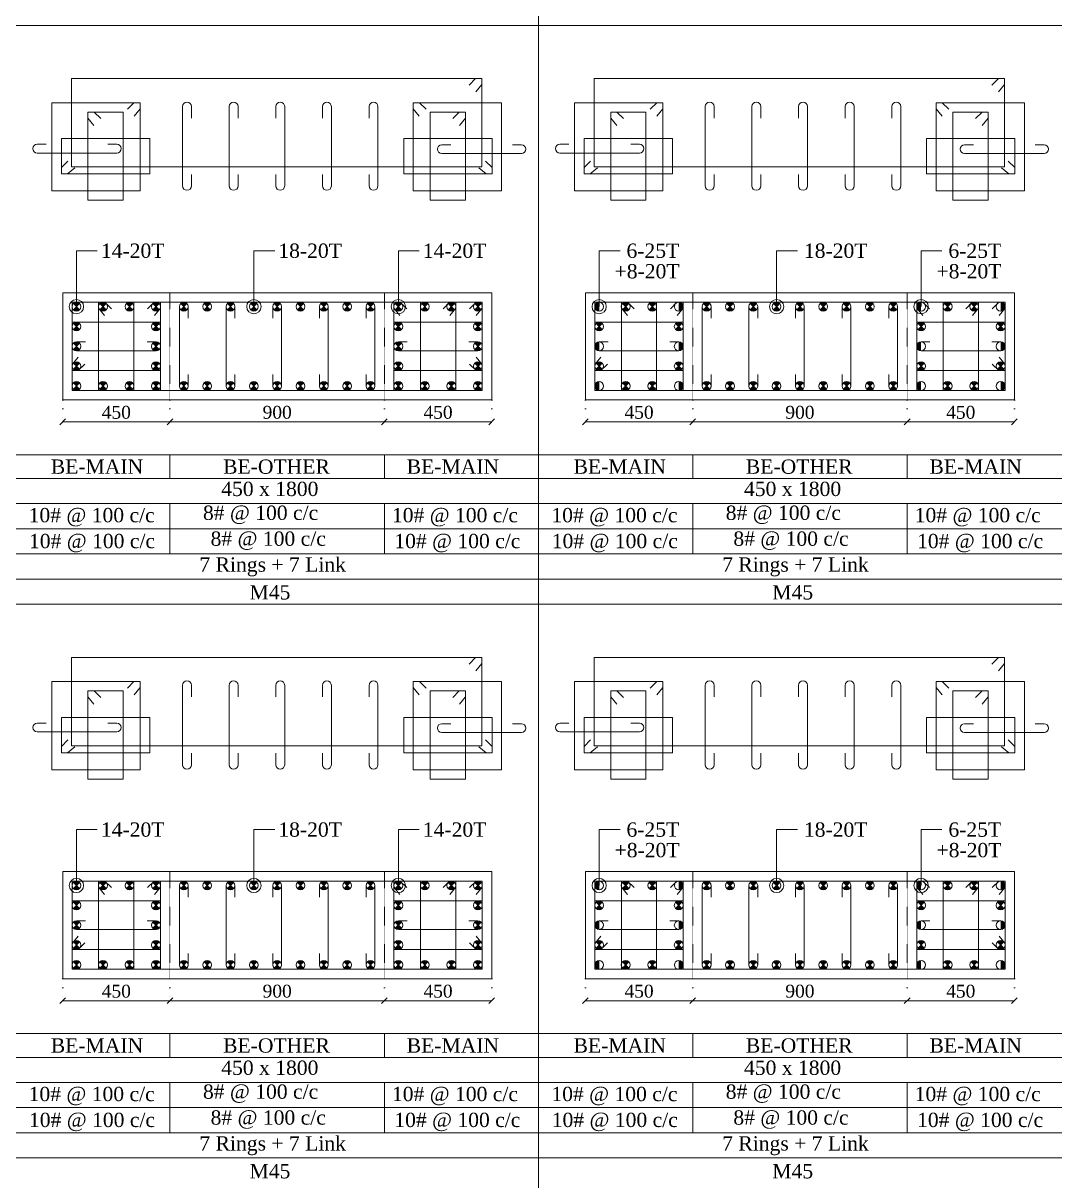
# Model space of a CAD drawing. Header units: millimetres. Extents: x 303 to 27724, y 300 to 68956.
# Drawn here: x 16787 to 21117, y 3408 to 8264 of the extents above; entities that cross this region are included whole.
import ezdxf

# ---------------------------------------------------------------- set-up
doc = ezdxf.new("R2010")
doc.units = ezdxf.units.MM
doc.linetypes.add('DOT2', pattern=[0.125, 0, -0.125])
doc.linetypes.add('HIDDEN', pattern=[0.375, 0.25, -0.125])
doc.layers.get('Defpoints').update_dxf_attribs({"lineweight": 0})
for name, color, linetype, lineweight in [('S-COL. STEEL DIA', 1, 'Continuous', 9), ('S-DIM FOOTING', 7, 'Continuous', 0), ('S-SECTION', 5, 'Continuous', 0), ('S-SECTION MARK', 7, 'Continuous', 0), ('S-SHEET', 7, 'Continuous', 0), ('S-STEEL', 1, 'Continuous', 9), ('S-STEEL-1', 1, 'Continuous', 0), ('S-TEXT', 7, 'Continuous', 0)]:
    doc.layers.add(name, color=color, linetype=linetype, lineweight=lineweight)
doc.styles.add('AR', font='ARIALUNI.TTF', dxfattribs={"width": 0.8})
doc.styles.add('S-ROMANS', font='times.ttf')
doc.styles.add('TEXT', font='times.ttf')
doc.dimstyles.new('100', dxfattribs={"dimtxt": 180, "dimasz": 80, "dimexe": 0.18, "dimexo": 0.0625, "dimgap": 1, "dimtad": 1, "dimdec": 0, "dimzin": 0, "dimdsep": 46, "dimtxsty": 'AR', "dimblk": 'DOT', "dimcen": 0.09, "dimse1": 1, "dimse2": 1, "dimclrd": 50, "dimclrt": 256, "dimadec": 0, "dimazin": 0, "dimtfac": 1, "dimtdec": 0, "dimtix": 1, "dimtofl": 0, "dimtmove": 2, "dimatfit": 0, "dimfxl": 1, "dimtolj": 1, "dimtzin": 0, "dimlwd": -1, "dimarcsym": 0})
doc.dimstyles.new('SETU', dxfattribs={"dimtxt": 230, "dimasz": 0.2, "dimexe": 0.1, "dimexo": 0.1, "dimgap": 0.05, "dimtad": 1, "dimdec": 0, "dimzin": 0, "dimdsep": 46, "dimtxsty": 'TEXT', "dimblk": 'OBLIQUE', "dimcen": 0.09, "dimdle": 0.1, "dimclrd": 4, "dimclre": 256, "dimclrt": 256, "dimadec": 1, "dimazin": 0, "dimtfac": 1, "dimtdec": 0, "dimtix": 1, "dimtofl": 0, "dimtmove": 2, "dimatfit": 0, "dimfxl": 1, "dimtolj": 1, "dimtzin": 0, "dimlwd": -1, "dimlwe": -1, "dimarcsym": 1})

# ---------------------------------------------------------------- blocks, each defined once
blk = doc.blocks.new('*U18')
at = {"layer": 'S-COL. STEEL DIA'}
h = blk.add_hatch(color=256, dxfattribs=at)
h.dxf.hatch_style = 1
h.paths.add_polyline_path([(0, 0), (0, -18.5, 0.198912), (13, -13)])
h.paths.add_polyline_path([(0, 0), (-13, -13, 0.198912), (0, -18.5)])
h.paths.add_polyline_path([(0, 18.5, 0.198912), (-13, 13), (0, 0)])
h.paths.add_polyline_path([(13, 13, 0.198912), (0, 18.5), (0, 0)])
at = {"layer": 'S-COL. STEEL DIA', "lineweight": 5}
for p, q in [((-13, 13), (13, -13)), ((13, 13), (-13, -13))]:
    blk.add_line(p, q, dxfattribs=at)
blk.add_circle((0, 0), 18.5, dxfattribs=at)
blk = doc.blocks.new('_Oblique')
at = {"color": 0, "linetype": 'ByBlock', "lineweight": -2}
blk.add_line((-0.5, -0.5), (0.5, 0.5), dxfattribs=at)
blk = doc.blocks.new('*D972')
at = {"layer": 'Defpoints', "color": 0}
for p in [(1845854.1, 621861), (1846304.1, 621861), (1846304.1, 621769.5)]:
    blk.add_point(p, dxfattribs=at)
at = {"layer": 'S-DIM FOOTING', "linetype": 'DOT2', "ltscale": 300}
for p, q in [((1845854.1, 621860.9), (1845854.1, 621769.4)), ((1846304.1, 621860.9), (1846304.1, 621769.4))]:
    blk.add_line(p, q, dxfattribs=at)
at = {"layer": 'S-DIM FOOTING', "ltscale": 300}
blk.add_line((1845853.9, 621769.5), (1846304.2, 621769.5), dxfattribs=at)
at = {"layer": 'S-DIM FOOTING', "linetype": 'ByBlock', "xscale": 24, "yscale": 24, "zscale": 24, "rotation": 180}
blk.add_blockref('_Oblique', (1845854.1, 621769.5), dxfattribs=at)
at = {"layer": 'S-DIM FOOTING', "linetype": 'ByBlock', "xscale": 24, "yscale": 24, "zscale": 24}
blk.add_blockref('_Oblique', (1846304.1, 621769.5), dxfattribs=at)
at = {"layer": 'S-DIM FOOTING', "insert": (1846079.1, 621809), "char_height": 54, "attachment_point": 5, "style": 'TEXT'}
blk.add_mtext('\\A1;450', dxfattribs=at)
blk = doc.blocks.new('*D973')
at = {"layer": 'Defpoints', "color": 0}
for p in [(1846304.1, 621861), (1847204.1, 621861), (1846304.1, 621769.5)]:
    blk.add_point(p, dxfattribs=at)
at = {"layer": 'S-DIM FOOTING', "linetype": 'DOT2', "ltscale": 300}
for p, q in [((1846304.1, 621860.9), (1846304.1, 621769.4)), ((1847204.1, 621860.9), (1847204.1, 621769.4))]:
    blk.add_line(p, q, dxfattribs=at)
at = {"layer": 'S-DIM FOOTING', "ltscale": 300}
blk.add_line((1847204.2, 621769.5), (1846303.9, 621769.5), dxfattribs=at)
at = {"layer": 'S-DIM FOOTING', "linetype": 'ByBlock', "xscale": 24, "yscale": 24, "zscale": 24, "rotation": 180}
blk.add_blockref('_Oblique', (1846304.1, 621769.5), dxfattribs=at)
at = {"layer": 'S-DIM FOOTING', "linetype": 'ByBlock', "xscale": 24, "yscale": 24, "zscale": 24}
blk.add_blockref('_Oblique', (1847204.1, 621769.5), dxfattribs=at)
at = {"layer": 'S-DIM FOOTING', "insert": (1846754.1, 621809.1), "char_height": 54, "attachment_point": 5, "style": 'TEXT'}
blk.add_mtext('\\A1;900', dxfattribs=at)
blk = doc.blocks.new('*D974')
at = {"layer": 'Defpoints', "color": 0}
for p in [(1847204.1, 621861), (1847654.1, 621861), (1847654.1, 621769.5)]:
    blk.add_point(p, dxfattribs=at)
at = {"layer": 'S-DIM FOOTING', "linetype": 'DOT2', "ltscale": 300}
for p, q in [((1847204.1, 621860.9), (1847204.1, 621769.4)), ((1847654.1, 621860.9), (1847654.1, 621769.4))]:
    blk.add_line(p, q, dxfattribs=at)
at = {"layer": 'S-DIM FOOTING', "ltscale": 300}
blk.add_line((1847203.9, 621769.5), (1847654.2, 621769.5), dxfattribs=at)
at = {"layer": 'S-DIM FOOTING', "linetype": 'ByBlock', "xscale": 24, "yscale": 24, "zscale": 24, "rotation": 180}
blk.add_blockref('_Oblique', (1847204.1, 621769.5), dxfattribs=at)
at = {"layer": 'S-DIM FOOTING', "linetype": 'ByBlock', "xscale": 24, "yscale": 24, "zscale": 24}
blk.add_blockref('_Oblique', (1847654.1, 621769.5), dxfattribs=at)
at = {"layer": 'S-DIM FOOTING', "insert": (1847429.1, 621809), "char_height": 54, "attachment_point": 5, "style": 'TEXT'}
blk.add_mtext('\\A1;450', dxfattribs=at)
blk = doc.blocks.new('_Dot')
at = {"linetype": 'ByBlock', "lineweight": -2}
blk.add_line((-0.5, 0), (-1, 0), dxfattribs=at)
at = {"linetype": 'ByBlock', "const_width": 0.5}
blk.add_lwpolyline([(-0.25, 0, 1), (0.25, 0, 1)], format="xyb", close=True, dxfattribs=at)
blk = doc.blocks.new('*U17')
at = {"layer": 'S-COL. STEEL DIA'}
h = blk.add_hatch(color=256, dxfattribs=at)
h.dxf.hatch_style = 1
h.paths.add_polyline_path([(0, 18.5, 0.414214), (-18.5, 0, 0.414214), (0, -18.5)])
at = {"layer": 'S-COL. STEEL DIA', "lineweight": 5}
blk.add_circle((0, 0), 18.5, dxfattribs=at)
blk = doc.blocks.new('*D980')
at = {"layer": 'Defpoints', "color": 0}
for p in [(1848047.6, 621861), (1848497.6, 621861), (1848497.6, 621769.5)]:
    blk.add_point(p, dxfattribs=at)
at = {"layer": 'S-DIM FOOTING', "linetype": 'DOT2', "ltscale": 300}
for p, q in [((1848047.6, 621860.9), (1848047.6, 621769.4)), ((1848497.6, 621860.9), (1848497.6, 621769.4))]:
    blk.add_line(p, q, dxfattribs=at)
at = {"layer": 'S-DIM FOOTING', "ltscale": 300}
blk.add_line((1848047.5, 621769.5), (1848497.7, 621769.5), dxfattribs=at)
at = {"layer": 'S-DIM FOOTING', "linetype": 'ByBlock', "xscale": 24, "yscale": 24, "zscale": 24, "rotation": 180}
blk.add_blockref('_Oblique', (1848047.6, 621769.5), dxfattribs=at)
at = {"layer": 'S-DIM FOOTING', "linetype": 'ByBlock', "xscale": 24, "yscale": 24, "zscale": 24}
blk.add_blockref('_Oblique', (1848497.6, 621769.5), dxfattribs=at)
at = {"layer": 'S-DIM FOOTING', "insert": (1848272.6, 621809), "char_height": 54, "attachment_point": 5, "style": 'TEXT'}
blk.add_mtext('\\A1;450', dxfattribs=at)
blk = doc.blocks.new('*D981')
at = {"layer": 'Defpoints', "color": 0}
for p in [(1848497.6, 621861), (1849397.6, 621861), (1848497.6, 621769.5)]:
    blk.add_point(p, dxfattribs=at)
at = {"layer": 'S-DIM FOOTING', "linetype": 'DOT2', "ltscale": 300}
for p, q in [((1848497.6, 621860.9), (1848497.6, 621769.4)), ((1849397.6, 621860.9), (1849397.6, 621769.4))]:
    blk.add_line(p, q, dxfattribs=at)
at = {"layer": 'S-DIM FOOTING', "ltscale": 300}
blk.add_line((1849397.7, 621769.5), (1848497.5, 621769.5), dxfattribs=at)
at = {"layer": 'S-DIM FOOTING', "linetype": 'ByBlock', "xscale": 24, "yscale": 24, "zscale": 24, "rotation": 180}
blk.add_blockref('_Oblique', (1848497.6, 621769.5), dxfattribs=at)
at = {"layer": 'S-DIM FOOTING', "linetype": 'ByBlock', "xscale": 24, "yscale": 24, "zscale": 24}
blk.add_blockref('_Oblique', (1849397.6, 621769.5), dxfattribs=at)
at = {"layer": 'S-DIM FOOTING', "insert": (1848947.6, 621809.1), "char_height": 54, "attachment_point": 5, "style": 'TEXT'}
blk.add_mtext('\\A1;900', dxfattribs=at)
blk = doc.blocks.new('*D982')
at = {"layer": 'Defpoints', "color": 0}
for p in [(1849397.6, 621861), (1849847.6, 621861), (1849847.6, 621769.5)]:
    blk.add_point(p, dxfattribs=at)
at = {"layer": 'S-DIM FOOTING', "linetype": 'DOT2', "ltscale": 300}
for p, q in [((1849397.6, 621860.9), (1849397.6, 621769.4)), ((1849847.6, 621860.9), (1849847.6, 621769.4))]:
    blk.add_line(p, q, dxfattribs=at)
at = {"layer": 'S-DIM FOOTING', "ltscale": 300}
blk.add_line((1849397.5, 621769.5), (1849847.7, 621769.5), dxfattribs=at)
at = {"layer": 'S-DIM FOOTING', "linetype": 'ByBlock', "xscale": 24, "yscale": 24, "zscale": 24, "rotation": 180}
blk.add_blockref('_Oblique', (1849397.6, 621769.5), dxfattribs=at)
at = {"layer": 'S-DIM FOOTING', "linetype": 'ByBlock', "xscale": 24, "yscale": 24, "zscale": 24}
blk.add_blockref('_Oblique', (1849847.6, 621769.5), dxfattribs=at)
at = {"layer": 'S-DIM FOOTING', "insert": (1849622.6, 621809), "char_height": 54, "attachment_point": 5, "style": 'TEXT'}
blk.add_mtext('\\A1;450', dxfattribs=at)
blk = doc.blocks.new('RRGREGRE')
at = {"layer": 'S-SECTION', "color": 8, "linetype": 'HIDDEN', "ltscale": 0.1, "elevation": 3.5}
for points in [[(1846304.1, 621861), (1846304.1, 622311), (1845854.1, 622311), (1845854.1, 621861)], [(1847204.1, 621861), (1847204.1, 622311), (1847654.1, 622311), (1847654.1, 621861)]]:
    blk.add_lwpolyline(points, close=True, dxfattribs=at)
at = {"layer": 'S-SECTION', "elevation": 3.5}
blk.add_lwpolyline([(1845854.1, 622311), (1845854.1, 621861), (1847654.1, 621861), (1847654.1, 622311)], close=True, dxfattribs=at)
at = {"layer": 'S-SHEET'}
for p, q in [((1846304.1, 621631.3, 3.2), (1846304.1, 621531.7, 3.2)), ((1847204.1, 621631.3, 3.2), (1847204.1, 621531.7, 3.2)), ((1846304.1, 621426.5, 3.2), (1846304.1, 621215.2, 3.2)), ((1847204.1, 621426.5, 3.2), (1847204.1, 621215.2, 3.2))]:
    blk.add_line(p, q, dxfattribs=at)
at = {"layer": 'S-STEEL', "color": 1}
for points, elevation in [([(1847559.4, 623181.7), (1847586.9, 623209), (1847613, 623209), (1847612.9, 622839), (1845891.4, 622839), (1845891.4, 623209), (1847613, 623209), (1847613, 623184), (1847587.8, 623153.1)], 3.7), ([(1847561.3, 622243.7), (1847588.8, 622271), (1847614.9, 622271), (1847614.8, 621901), (1845893.3, 621901), (1845893.3, 622271), (1847614.9, 622271), (1847614.9, 622246), (1847589.7, 622215.1)], 3.5)]:
    blk.add_lwpolyline(points, dxfattribs=dict(at, elevation=elevation))
at = {"layer": 'S-STEEL', "color": 3}
for points, elevation in [([(1846394, 622807.4), (1846394, 622759, -1), (1846357.1, 622759), (1846357.1, 623092.1, -1), (1846394, 623092.1), (1846394, 623043.6)], 3.5), ([(1846589.7, 622807.4), (1846589.7, 622759, -1), (1846552.8, 622759), (1846552.8, 623092.1, -1), (1846589.7, 623092.1), (1846589.7, 623043.6)], 3.5), ([(1846748.6, 622807.4), (1846748.6, 622759, 1), (1846785.5, 622759), (1846785.5, 623092.1, 1), (1846748.6, 623092.1), (1846748.6, 623043.6)], 3.5), ([(1846944.4, 622807.4), (1846944.4, 622759, 1), (1846981.3, 622759), (1846981.3, 623092.1, 1), (1846944.4, 623092.1), (1846944.4, 623043.6)], 3.5), ([(1847140.2, 622807.4), (1847140.2, 622759, 1), (1847177.1, 622759), (1847177.1, 623092.1, 1), (1847140.2, 623092.1), (1847140.2, 623043.6)], 3.5), ([(1845784.9, 622933.9), (1845747.2, 622933.9, 1), (1845747.2, 622897), (1846081.1, 622897, 1), (1846081.1, 622933.9), (1846043.8, 622933.9)], 3.8), ([(1847482.4, 622931.4), (1847444.7, 622931.4, 1), (1847444.7, 622894.5), (1847778.6, 622894.5, 1), (1847778.6, 622931.4), (1847741.3, 622931.4)], 3.8), ([(1846381, 621967.9), (1846381, 621919.5, -1), (1846344.1, 621919.5), (1846344.1, 622252.6, -1), (1846381, 622252.6), (1846381, 622204.1)], 3.5), ([(1846576.7, 621967.9), (1846576.7, 621919.5, -1), (1846539.8, 621919.5), (1846539.8, 622252.6, -1), (1846576.7, 622252.6), (1846576.7, 622204.1)], 3.5), ([(1846735.6, 621967.9), (1846735.6, 621919.5, 1), (1846772.5, 621919.5), (1846772.5, 622252.6, 1), (1846735.6, 622252.6), (1846735.6, 622204.1)], 3.5), ([(1846931.4, 621967.9), (1846931.4, 621919.5, 1), (1846968.3, 621919.5), (1846968.3, 622252.6, 1), (1846931.4, 622252.6), (1846931.4, 622204.1)], 3.5), ([(1847127.2, 621967.9), (1847127.2, 621919.5, 1), (1847164.1, 621919.5), (1847164.1, 622252.6, 1), (1847127.2, 622252.6), (1847127.2, 622204.1)], 3.5), ([(1845949.4, 622104.5), (1845911.7, 622104.5, 1), (1845911.7, 622067.6), (1846245.6, 622067.6, 1), (1846245.6, 622104.5), (1846208.3, 622104.5)], 3.5), ([(1847558.7, 622104.5), (1847596.4, 622104.5, -1), (1847596.4, 622067.6), (1847262.6, 622067.6, -1), (1847262.6, 622104.5), (1847299.8, 622104.5)], 3.5)]:
    blk.add_lwpolyline(points, format="xyb", dxfattribs=dict(at, elevation=elevation))
at = {"layer": 'S-STEEL-1', "color": 6, "elevation": 3.5}
for points in [[(1846125.7, 623080.7), (1846153.2, 623108), (1846179.2, 623108), (1846179.2, 622738), (1845808.5, 622738), (1845808.5, 623108), (1846179.2, 623108), (1846179.2, 623083), (1846154, 623052.1)], [(1847378.7, 623080.7), (1847351.1, 623108), (1847325.1, 623108), (1847325.1, 622738), (1847695.9, 622738), (1847695.9, 623108), (1847325.1, 623108), (1847325.1, 623083), (1847350.3, 623052.1)], [(1846210.5, 622243.7), (1846238, 622271), (1846264, 622271), (1846264, 621901), (1845893.3, 621901), (1845893.3, 622271), (1846264, 622271), (1846264, 622246), (1846238.8, 622215.1)], [(1847297.7, 622243.7), (1847270.1, 622271), (1847244.1, 622271), (1847244.1, 621901), (1847614.9, 621901), (1847614.9, 622271), (1847244.1, 622271), (1847244.1, 622246), (1847269.3, 622215.1)]]:
    blk.add_lwpolyline(points, dxfattribs=at)
at = {"layer": 'S-STEEL-1', "color": 41}
for points, elevation in [([(1846013.6, 623041.3), (1845986, 623068.6), (1845960, 623068.6), (1845960, 622698.6), (1846108.1, 622698.6), (1846108.1, 623068.6), (1845960, 623068.6), (1845960, 623043.6), (1845985.2, 623012.7)], 3.7), ([(1847490.8, 623041.3), (1847518.3, 623068.6), (1847544.3, 623068.6), (1847544.3, 622698.6), (1847396.3, 622698.6), (1847396.3, 623068.6), (1847544.3, 623068.6), (1847544.3, 623043.6), (1847519.1, 623012.7)], 3.7), ([(1845875.9, 622863.3), (1845848.6, 622835.7), (1845848.6, 622809.7), (1846219.3, 622809.7), (1846219.3, 622957.8), (1845848.6, 622957.8), (1845848.6, 622809.7), (1845873.6, 622809.7), (1845904.5, 622834.9)], 3.7), ([(1847628.4, 622863.3), (1847655.7, 622835.7), (1847655.7, 622809.7), (1847285, 622809.7), (1847285, 622957.8), (1847655.7, 622957.8), (1847655.7, 622809.7), (1847630.7, 622809.7), (1847599.8, 622834.9)], 3.7), ([(1846058.3, 622243.7), (1846030.7, 622271), (1846004.7, 622271), (1846004.7, 621901), (1846152.8, 621901), (1846152.8, 622271), (1846004.7, 622271), (1846004.7, 622246), (1846029.9, 622215.1)], 3.5), ([(1847449.9, 622243.7), (1847477.4, 622271), (1847503.4, 622271), (1847503.4, 621901), (1847355.4, 621901), (1847355.4, 622271), (1847503.4, 622271), (1847503.4, 622246), (1847478.2, 622215.1)], 3.5), ([(1845946.8, 622011.6), (1845919.2, 621984.3), (1845893.2, 621984.3), (1845893.2, 622187.7), (1846264, 622187.7), (1846264, 621984.3), (1845893.2, 621984.3), (1845893.2, 622009.3), (1845918.4, 622040.2)], 3.5), ([(1847561.3, 622011.6), (1847588.9, 621984.3), (1847614.9, 621984.3), (1847614.9, 622187.7), (1847244.1, 622187.7), (1847244.1, 621984.3), (1847614.9, 621984.3), (1847614.9, 622009.3), (1847589.7, 622040.2)], 3.5)]:
    blk.add_lwpolyline(points, dxfattribs=dict(at, elevation=elevation))
at = {"layer": 'S-COL. STEEL DIA', "xscale": -1, "rotation": 180}
for p in [(1845911.7, 622252.6, 3.5), (1846362.5, 622252.6, 3.5), (1847262.5, 622252.6, 3.5), (1847373.8, 622252.6, 3.5), (1847485.1, 622252.6, 3.5)]:
    blk.add_blockref('*U18', p, dxfattribs=at)
at = {"layer": 'S-COL. STEEL DIA', "rotation": 180}
for p in [(1846023, 622252.6, 3.5), (1846134.3, 622252.6, 3.5), (1846245.6, 622252.6, 3.5), (1846460.4, 622252.6, 3.5), (1846558.3, 622252.6, 3.5), (1846656.2, 622252.6, 3.5), (1846754.1, 622252.6, 3.5), (1846851.9, 622252.6, 3.5), (1846949.8, 622252.6, 3.5), (1847047.7, 622252.6, 3.5), (1847145.6, 622252.6, 3.5), (1847596.4, 622252.6, 3.5)]:
    blk.add_blockref('*U18', p, dxfattribs=at)
at = {"layer": 'S-COL. STEEL DIA'}
for p in [(1845911.7, 622169.3, 3.5), (1847262.6, 622169.3, 3.5), (1845911.7, 622086, 3.5), (1847262.6, 622086, 3.5), (1845911.7, 622002.8, 3.5), (1847262.6, 622002.8, 3.5), (1845911.7, 621919.5, 3.5), (1846362.5, 621919.5, 3.5), (1847262.5, 621919.5, 3.5), (1847373.8, 621919.5, 3.5), (1847485.1, 621919.5, 3.5)]:
    blk.add_blockref('*U18', p, dxfattribs=at)
at = {"layer": 'S-COL. STEEL DIA', "xscale": -1}
for p in [(1846245.6, 622169.3, 3.5), (1847596.4, 622169.3, 3.5), (1846245.6, 622086, 3.5), (1847596.4, 622086, 3.5), (1846245.6, 622002.8, 3.5), (1847596.4, 622002.8, 3.5), (1846023, 621919.5, 3.5), (1846134.3, 621919.5, 3.5), (1846245.6, 621919.5, 3.5), (1846460.4, 621919.5, 3.5), (1846558.3, 621919.5, 3.5), (1846656.2, 621919.5, 3.5), (1846754.1, 621919.5, 3.5), (1846851.9, 621919.5, 3.5), (1846949.8, 621919.5, 3.5), (1847047.7, 621919.5, 3.5), (1847145.6, 621919.5, 3.5), (1847596.4, 621919.5, 3.5)]:
    blk.add_blockref('*U18', p, dxfattribs=at)
at = {"layer": 'S-TEXT', "color": 7, "style": 'TEXT'}
for s, p in [('14-20T', (1846014.4, 622457.2, 3.2)), ('18-20T', (1846758.9, 622457.2, 3.2)), ('14-20T', (1847365.2, 622457.2, 3.2))]:
    blk.add_text(s, height=60, dxfattribs=at).set_placement(p)
at = {"layer": 'S-TEXT', "style": 'S-ROMANS'}
for s, p in [('BE-MAIN ', (1845804.1, 621551.5, 3.2)), ('BE-OTHER', (1846527.1, 621551.5, 3.2)), ('BE-MAIN ', (1847297.6, 621551.5, 3.2)), ('450 x 1800', (1846519.3, 621458.2, 3.2)), ('10# @ 100 c/c', (1845711.1, 621348, 3.2)), ('8# @ 100 c/c', (1846442.6, 621358, 3.2)), ('10# @ 100 c/c', (1847235.6, 621348, 3.2)), ('10# @ 100 c/c', (1845712.6, 621239.4, 3.2)), ('8# @ 100 c/c', (1846474.6, 621249.4, 3.2)), ('10# @ 100 c/c', (1847245.6, 621239.4, 3.2)), ('7 Rings + 7 Link', (1846427.7, 621140.9, 3.2)), ('M45', (1846638.2, 621024.2, 3.2))]:
    blk.add_text(s, height=60, dxfattribs=at).set_placement(p)
at = {"layer": 'S-DIM FOOTING', "ltscale": 300}
for base, p1, p2, picture, middle in [((1846304.1, 621769.5, 3.2), (1845854.1, 621861, 3.5), (1846304.1, 621861, 3.5), '*D972', (1846079.1, 621809, 3.2)), ((1847654.1, 621769.5, 3.2), (1847204.1, 621861, 3.5), (1847654.1, 621861, 3.5), '*D974', (1847429.1, 621809, 3.2))]:
    dim = blk.add_linear_dim(base=base, p1=p1, p2=p2, dimstyle='SETU', override={"dimscale": 1.2, "dimtxt": 45, "dimasz": 20, "dimgap": 10, "dimblk1": 'Oblique', "dimblk2": 'Oblique', "dimsah": 1, "dimclrd": 256, "dimarcsym": 1}, dxfattribs=at)
    dim.commit()
    dim.dimension.update_dxf_attribs({"geometry": picture, "text_midpoint": middle})
dim = blk.add_linear_dim(base=(1846304.1, 621769.5, 3.2), p1=(1847204.1, 621861, 3.5), p2=(1846304.1, 621861, 3.5), angle=180, dimstyle='SETU', override={"dimscale": 1.2, "dimtxt": 45, "dimasz": 20, "dimgap": 10, "dimblk1": 'Oblique', "dimblk2": 'Oblique', "dimsah": 1, "dimclrd": 256, "dimarcsym": 1}, dxfattribs=at)
dim.commit()
dim.dimension.update_dxf_attribs({"geometry": '*D973', "text_midpoint": (1846754.1, 621809.1, 3.2)})
at = {"layer": 'S-SECTION MARK'}
for points in [[(1845911.7, 622252.6, 3.5), (1845911.7, 622487, 3.5), (1845999.2, 622487, 3.5)], [(1846656.2, 622252.6, 3.5), (1846656.2, 622487, 3.5), (1846743.7, 622487, 3.5)], [(1847262.5, 622252.6, 3.5), (1847262.5, 622487, 3.5), (1847350, 622487, 3.5)]]:
    blk.add_leader(points, dimstyle='100', override={"dimasz": 60, "dimtad": 0, "dimclrd": 256, "dimldrblk": 'DotBlank', "dimfxl": 50, "dimfxlon": 1, "dimarcsym": 1}, dxfattribs=at)
blk = doc.blocks.new('RGRE')
at = {"layer": 'S-SECTION', "color": 8, "linetype": 'HIDDEN', "ltscale": 0.1, "elevation": 0.5}
for points in [[(1848497.6, 621861), (1848497.6, 622311), (1848047.6, 622311), (1848047.6, 621861)], [(1849397.6, 621861), (1849397.6, 622311), (1849847.6, 622311), (1849847.6, 621861)]]:
    blk.add_lwpolyline(points, close=True, dxfattribs=at)
at = {"layer": 'S-SECTION', "elevation": 0.5}
blk.add_lwpolyline([(1848047.6, 622311), (1848047.6, 621861), (1849847.6, 621861), (1849847.6, 622311)], close=True, dxfattribs=at)
at = {"layer": 'S-SHEET'}
for p, q in [((1848497.6, 621631.3, 0.3), (1848497.6, 621531.7, 0.3)), ((1849397.6, 621631.3, 0.3), (1849397.6, 621531.7, 0.3)), ((1848497.6, 621426.5, 0.3), (1848497.6, 621215.2, 0.3)), ((1849397.6, 621426.5, 0.3), (1849397.6, 621215.2, 0.3))]:
    blk.add_line(p, q, dxfattribs=at)
at = {"layer": 'S-STEEL', "color": 1}
for points, elevation in [([(1849753, 623181.7), (1849780.5, 623209), (1849806.5, 623209), (1849806.5, 622839), (1848084.9, 622839), (1848084.9, 623209), (1849806.5, 623209), (1849806.5, 623184), (1849781.3, 623153.1)], 0.8), ([(1849754.9, 622243.7), (1849782.4, 622271), (1849808.4, 622271), (1849808.4, 621901), (1848086.8, 621901), (1848086.8, 622271), (1849808.4, 622271), (1849808.4, 622246), (1849783.2, 622215.1)], 0.5)]:
    blk.add_lwpolyline(points, dxfattribs=dict(at, elevation=elevation))
at = {"layer": 'S-STEEL', "color": 3}
for points, elevation in [([(1848587.5, 622807.4), (1848587.5, 622759, -1), (1848550.6, 622759), (1848550.6, 623092.1, -1), (1848587.5, 623092.1), (1848587.5, 623043.6)], 0.5), ([(1848783.3, 622807.4), (1848783.3, 622759, -1), (1848746.4, 622759), (1848746.4, 623092.1, -1), (1848783.3, 623092.1), (1848783.3, 623043.6)], 0.5), ([(1848942.2, 622807.4), (1848942.2, 622759, 1), (1848979.1, 622759), (1848979.1, 623092.1, 1), (1848942.2, 623092.1), (1848942.2, 623043.6)], 0.5), ([(1849137.9, 622807.4), (1849137.9, 622759, 1), (1849174.9, 622759), (1849174.9, 623092.1, 1), (1849137.9, 623092.1), (1849137.9, 623043.6)], 0.5), ([(1849333.7, 622807.4), (1849333.7, 622759, 1), (1849370.6, 622759), (1849370.6, 623092.1, 1), (1849333.7, 623092.1), (1849333.7, 623043.6)], 0.5), ([(1847978.5, 622933.9), (1847940.7, 622933.9, 1), (1847940.7, 622897), (1848274.6, 622897, 1), (1848274.6, 622933.9), (1848237.4, 622933.9)], 0.9), ([(1849676, 622931.4), (1849638.2, 622931.4, 1), (1849638.2, 622894.5), (1849972.1, 622894.5, 1), (1849972.1, 622931.4), (1849934.9, 622931.4)], 0.9), ([(1848574.5, 621967.9), (1848574.5, 621919.5, -1), (1848537.6, 621919.5), (1848537.6, 622252.6, -1), (1848574.5, 622252.6), (1848574.5, 622204.1)], 0.5), ([(1848770.3, 621967.9), (1848770.3, 621919.5, -1), (1848733.4, 621919.5), (1848733.4, 622252.6, -1), (1848770.3, 622252.6), (1848770.3, 622204.1)], 0.5), ([(1848929.2, 621967.9), (1848929.2, 621919.5, 1), (1848966.1, 621919.5), (1848966.1, 622252.6, 1), (1848929.2, 622252.6), (1848929.2, 622204.1)], 0.5), ([(1849124.9, 621967.9), (1849124.9, 621919.5, 1), (1849161.9, 621919.5), (1849161.9, 622252.6, 1), (1849124.9, 622252.6), (1849124.9, 622204.1)], 0.5), ([(1849320.7, 621967.9), (1849320.7, 621919.5, 1), (1849357.6, 621919.5), (1849357.6, 622252.6, 1), (1849320.7, 622252.6), (1849320.7, 622204.1)], 0.5), ([(1848143, 622104.5), (1848105.2, 622104.5, 1), (1848105.2, 622067.6), (1848439.1, 622067.6, 1), (1848439.1, 622104.5), (1848401.9, 622104.5)], 0.5), ([(1849752.3, 622104.5), (1849790, 622104.5, -1), (1849790, 622067.6), (1849456.1, 622067.6, -1), (1849456.1, 622104.5), (1849493.4, 622104.5)], 0.5)]:
    blk.add_lwpolyline(points, format="xyb", dxfattribs=dict(at, elevation=elevation))
at = {"layer": 'S-STEEL-1', "color": 6, "elevation": 0.5}
for points in [[(1848319.2, 623080.7), (1848346.8, 623108), (1848372.8, 623108), (1848372.8, 622738), (1848002, 622738), (1848002, 623108), (1848372.8, 623108), (1848372.8, 623083), (1848347.6, 623052.1)], [(1849572.2, 623080.7), (1849544.7, 623108), (1849518.7, 623108), (1849518.7, 622738), (1849889.4, 622738), (1849889.4, 623108), (1849518.7, 623108), (1849518.7, 623083), (1849543.9, 623052.1)], [(1848404, 622243.7), (1848431.6, 622271), (1848457.6, 622271), (1848457.6, 621901), (1848086.8, 621901), (1848086.8, 622271), (1848457.6, 622271), (1848457.6, 622246), (1848432.4, 622215.1)], [(1849491.2, 622243.7), (1849463.7, 622271), (1849437.7, 622271), (1849437.7, 621901), (1849808.4, 621901), (1849808.4, 622271), (1849437.7, 622271), (1849437.7, 622246), (1849462.9, 622215.1)]]:
    blk.add_lwpolyline(points, dxfattribs=at)
at = {"layer": 'S-STEEL-1', "color": 41}
for points, elevation in [([(1848207.1, 623041.3), (1848179.6, 623068.6), (1848153.6, 623068.6), (1848153.6, 622698.6), (1848301.6, 622698.6), (1848301.6, 623068.6), (1848153.6, 623068.6), (1848153.6, 623043.6), (1848178.8, 623012.7)], 0.8), ([(1849684.3, 623041.3), (1849711.9, 623068.6), (1849737.9, 623068.6), (1849737.9, 622698.6), (1849589.8, 622698.6), (1849589.8, 623068.6), (1849737.9, 623068.6), (1849737.9, 623043.6), (1849712.7, 623012.7)], 0.8), ([(1848069.5, 622863.3), (1848042.2, 622835.7), (1848042.2, 622809.7), (1848412.9, 622809.7), (1848412.9, 622957.8), (1848042.2, 622957.8), (1848042.2, 622809.7), (1848067.2, 622809.7), (1848098, 622834.9)], 0.8), ([(1849822, 622863.3), (1849849.3, 622835.7), (1849849.3, 622809.7), (1849478.6, 622809.7), (1849478.6, 622957.8), (1849849.3, 622957.8), (1849849.3, 622809.7), (1849824.3, 622809.7), (1849793.4, 622834.9)], 0.8), ([(1848251.8, 622243.7), (1848224.3, 622271), (1848198.3, 622271), (1848198.3, 621901), (1848346.3, 621901), (1848346.3, 622271), (1848198.3, 622271), (1848198.3, 622246), (1848223.5, 622215.1)], 0.5), ([(1849643.4, 622243.7), (1849671, 622271), (1849697, 622271), (1849697, 621901), (1849548.9, 621901), (1849548.9, 622271), (1849697, 622271), (1849697, 622246), (1849671.8, 622215.1)], 0.5), ([(1848140.3, 622011.6), (1848112.8, 621984.3), (1848086.8, 621984.3), (1848086.8, 622187.7), (1848457.6, 622187.7), (1848457.6, 621984.3), (1848086.8, 621984.3), (1848086.8, 622009.3), (1848112, 622040.2)], 0.5), ([(1849754.9, 622011.6), (1849782.4, 621984.3), (1849808.5, 621984.3), (1849808.5, 622187.7), (1849437.7, 622187.7), (1849437.7, 621984.3), (1849808.5, 621984.3), (1849808.5, 622009.3), (1849783.3, 622040.2)], 0.5)]:
    blk.add_lwpolyline(points, dxfattribs=dict(at, elevation=elevation))
at = {"layer": 'S-COL. STEEL DIA', "xscale": -1, "rotation": 180}
for name, p in [('*U17', (1848105.2, 622252.6, 0.5)), ('*U18', (1848556.1, 622252.6, 0.5)), ('*U17', (1849456.1, 622252.6, 0.5)), ('*U18', (1849567.4, 622252.6, 0.5)), ('*U18', (1849678.7, 622252.6, 0.5))]:
    blk.add_blockref(name, p, dxfattribs=at)
at = {"layer": 'S-COL. STEEL DIA', "rotation": 180}
for name, p in [('*U18', (1848216.6, 622252.6, 0.5)), ('*U18', (1848327.9, 622252.6, 0.5)), ('*U17', (1848439.2, 622252.6, 0.5)), ('*U18', (1848654, 622252.6, 0.5)), ('*U18', (1848751.8, 622252.6, 0.5)), ('*U18', (1848849.7, 622252.6, 0.5)), ('*U18', (1848947.6, 622252.6, 0.5)), ('*U18', (1849045.5, 622252.6, 0.5)), ('*U18', (1849143.4, 622252.6, 0.5)), ('*U18', (1849241.3, 622252.6, 0.5)), ('*U18', (1849339.2, 622252.6, 0.5)), ('*U17', (1849790, 622252.6, 0.5))]:
    blk.add_blockref(name, p, dxfattribs=at)
at = {"layer": 'S-COL. STEEL DIA'}
for name, p in [('*U18', (1848105.2, 622169.3, 0.5)), ('*U18', (1849456.1, 622169.3, 0.5)), ('*U17', (1848105.2, 622086, 0.5)), ('*U17', (1849456.1, 622086, 0.5)), ('*U18', (1848105.2, 622002.8, 0.5)), ('*U18', (1849456.1, 622002.8, 0.5)), ('*U17', (1848105.2, 621919.5, 0.5)), ('*U18', (1848556.1, 621919.5, 0.5)), ('*U17', (1849456.1, 621919.5, 0.5)), ('*U18', (1849567.4, 621919.5, 0.5)), ('*U18', (1849678.7, 621919.5, 0.5))]:
    blk.add_blockref(name, p, dxfattribs=at)
at = {"layer": 'S-COL. STEEL DIA', "xscale": -1}
for name, p in [('*U18', (1848439.1, 622169.3, 0.5)), ('*U18', (1849790, 622169.3, 0.5)), ('*U17', (1848439.1, 622086, 0.5)), ('*U17', (1849790, 622086, 0.5)), ('*U18', (1848439.1, 622002.8, 0.5)), ('*U18', (1849790, 622002.8, 0.5)), ('*U18', (1848216.6, 621919.5, 0.5)), ('*U18', (1848327.9, 621919.5, 0.5)), ('*U17', (1848439.2, 621919.5, 0.5)), ('*U18', (1848654, 621919.5, 0.5)), ('*U18', (1848751.8, 621919.5, 0.5)), ('*U18', (1848849.7, 621919.5, 0.5)), ('*U18', (1848947.6, 621919.5, 0.5)), ('*U18', (1849045.5, 621919.5, 0.5)), ('*U18', (1849143.4, 621919.5, 0.5)), ('*U18', (1849241.3, 621919.5, 0.5)), ('*U18', (1849339.2, 621919.5, 0.5)), ('*U17', (1849790, 621919.5, 0.5))]:
    blk.add_blockref(name, p, dxfattribs=at)
at = {"layer": 'S-TEXT', "color": 7, "style": 'TEXT'}
for s, p in [('6-25T', (1848219.8, 622457.2, 0.3)), ('18-20T', (1848964.3, 622457.2, 0.3)), ('6-25T', (1849570.7, 622457.2, 0.3)), ('+8-20T', (1848169.9, 622371, 0.3)), ('+8-20T', (1849520.7, 622371, 0.3))]:
    blk.add_text(s, height=60, dxfattribs=at).set_placement(p)
at = {"layer": 'S-TEXT', "style": 'S-ROMANS'}
for s, p in [('BE-MAIN ', (1847997.7, 621551.5, 0.3)), ('BE-OTHER', (1848720.7, 621551.5, 0.3)), ('BE-MAIN ', (1849491.2, 621551.5, 0.3)), ('450 x 1800', (1848712.9, 621458.2, 0.3)), ('10# @ 100 c/c', (1847904.7, 621348, 0.3)), ('8# @ 100 c/c', (1848636.2, 621358, 0.3)), ('10# @ 100 c/c', (1849429.2, 621348, 0.3)), ('10# @ 100 c/c', (1847906.2, 621239.4, 0.3)), ('8# @ 100 c/c', (1848668.2, 621249.4, 0.3)), ('10# @ 100 c/c', (1849439.2, 621239.4, 0.3)), ('7 Rings + 7 Link', (1848621.3, 621140.9, 0.3)), ('M45', (1848831.8, 621024.2, 0.3))]:
    blk.add_text(s, height=60, dxfattribs=at).set_placement(p)
at = {"layer": 'S-DIM FOOTING', "ltscale": 300}
for base, p1, p2, picture, middle in [((1848497.6, 621769.5, 0.3), (1848047.6, 621861, 0.5), (1848497.6, 621861, 0.5), '*D980', (1848272.6, 621809, 0.3)), ((1849847.6, 621769.5, 0.3), (1849397.6, 621861, 0.5), (1849847.6, 621861, 0.5), '*D982', (1849622.6, 621809, 0.3))]:
    dim = blk.add_linear_dim(base=base, p1=p1, p2=p2, dimstyle='SETU', override={"dimscale": 1.2, "dimtxt": 45, "dimasz": 20, "dimgap": 10, "dimblk1": 'Oblique', "dimblk2": 'Oblique', "dimsah": 1, "dimclrd": 256, "dimarcsym": 1}, dxfattribs=at)
    dim.commit()
    dim.dimension.update_dxf_attribs({"geometry": picture, "text_midpoint": middle})
dim = blk.add_linear_dim(base=(1848497.6, 621769.5, 0.3), p1=(1849397.6, 621861, 0.5), p2=(1848497.6, 621861, 0.5), angle=180, dimstyle='SETU', override={"dimscale": 1.2, "dimtxt": 45, "dimasz": 20, "dimgap": 10, "dimblk1": 'Oblique', "dimblk2": 'Oblique', "dimsah": 1, "dimclrd": 256, "dimarcsym": 1}, dxfattribs=at)
dim.commit()
dim.dimension.update_dxf_attribs({"geometry": '*D981', "text_midpoint": (1848947.6, 621809.1, 0.3)})
at = {"layer": 'S-SECTION MARK'}
for points in [[(1848105.2, 622252.6, 0.5), (1848105.2, 622487, 0.5), (1848192.7, 622487, 0.5)], [(1848849.7, 622252.6, 0.5), (1848849.7, 622487, 0.5), (1848937.2, 622487, 0.5)], [(1849456.1, 622252.6, 0.5), (1849456.1, 622487, 0.5), (1849543.6, 622487, 0.5)]]:
    blk.add_leader(points, dimstyle='100', override={"dimasz": 60, "dimtad": 0, "dimclrd": 256, "dimldrblk": 'DotBlank', "dimfxl": 50, "dimfxlon": 1, "dimarcsym": 1}, dxfattribs=at)

msp = doc.modelspace()

# ---------------------------------------------------------------- linework, layer by layer
at = {"layer": 'S-SHEET'}
for p, q in [((18949.8, 68956, 2.2), (18949.8, 299.8, 2.7)), ((303, 6453.7, 7.6), (27724.1, 6453.7, 7.6)), ((303, 6354.2, -0.2), (27724.1, 6354.2, -0.3)), ((303, 6249, -0.2), (27724.1, 6249, -0.3)), ((303, 6249, -0.2), (27724.1, 6249, -0.3)), ((303, 6143.2, -0.2), (27724.1, 6143.2, -0.3)), ((303, 6037.6, -0.2), (27724.1, 6037.6, -0.3)), ((303, 5932.1, -0.2), (27724.1, 5932.1, -0.3)), ((303, 4025.7, 7.8), (27724.1, 4025.7, 7.8)), ((303, 3926.1, -0.2), (27724.1, 3926.1, -0.2)), ((303, 3820.9, -0.2), (27724.1, 3820.9, -0.2)), ((303, 3820.9, -0.2), (27724.1, 3820.9, -0.2)), ((303, 3715.1, -0.2), (27724.1, 3715.1, -0.2)), ((303, 3609.6, -0.2), (27724.1, 3609.6, -0.2)), ((303, 3504.1, -0.2), (27724.1, 3504.1, -0.2))]:
    msp.add_line(p, q, dxfattribs=at)
at = {"layer": 'S-SHEET', "color": 0}
for p, q in [((303, 8254.7, -0.3), (27724.1, 8254.7, -0.3)), ((303, 5826.6, -0.2), (27724.1, 5826.6, -0.3))]:
    msp.add_line(p, q, dxfattribs=at)

# ---------------------------------------------------------------- block references
at = {"layer": 'S-COL. STEEL DIA', "color": 2}
for name, p in [('RRGREGRE', (-1828900.8, -615177.5, 7.2)), ('RGRE', (-1828900.8, -615177.5, 11)), ('RRGREGRE', (-1828900.8, -617605.6, 4.4)), ('RGRE', (-1828900.8, -617605.6, 11))]:
    msp.add_blockref(name, p, dxfattribs=at)

doc.saveas('drawing.dxf')
